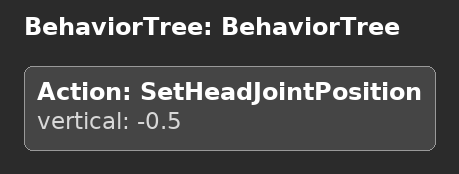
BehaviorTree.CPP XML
<?xml version="1.0"?>
<root main_tree_to_execute="BehaviorTree">
    <BehaviorTree ID="BehaviorTree">
        <Action ID="SetHeadJointPosition" vertical="-0.5"/>
    </BehaviorTree>
</root>
